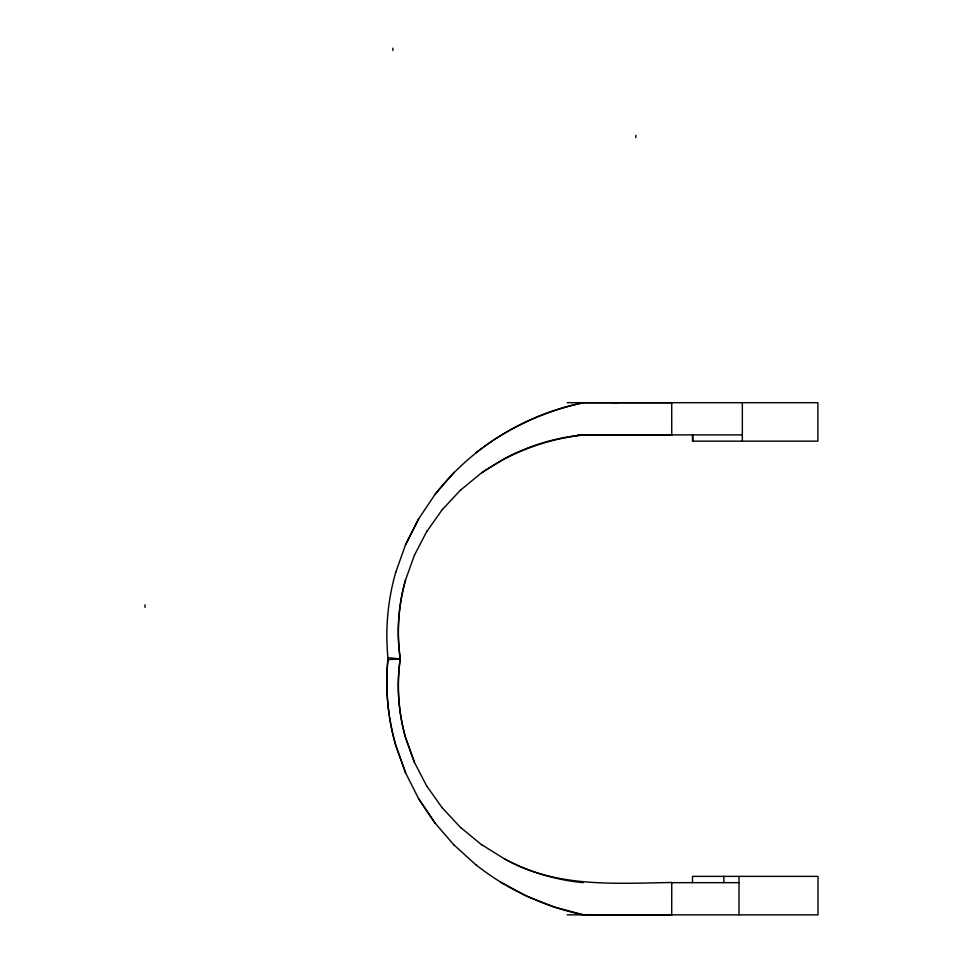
<?xml version="1.0" encoding="UTF-8"?>
<svg xmlns="http://www.w3.org/2000/svg" width="963" height="963" viewBox="0 0 963 963"><rect width="100%" height="100%" fill="white"/><g stroke="black" fill="none" stroke-linecap="round" stroke-linejoin="round"><path stroke-width="1.44" d="M481.729 472.833C511.726 451.948 546.815 438.996 583.145 435.059L583.181 434.891M583.121 435.035L671.801 434.891M395.865 571.841A229.206 229.206 0 0 0 387.933 657.657L400.247 658.969A190.674 190.674 0 0 0 405.567 737.67L414.523 762.684M405.567 579.87A190.674 190.674 0 0 0 400.247 658.584L400.211 658.776A190.674 190.674 0 0 0 405.519 737.477L414.487 762.491L426.886 786.314M395.817 572.034L405.616 544.552L418.736 518.6M414.523 554.869L405.519 580.063A190.674 190.674 0 0 0 400.199 658.776L387.884 659.691A229.206 229.206 0 0 0 395.817 745.506L405.567 772.808L418.736 798.953L435.035 823.184M405.567 544.745L418.7 518.792L435.035 494.368L454.259 472.207M414.487 555.061L426.886 531.239M426.838 531.432L442.402 509.403M434.987 494.561C471.34 447.398 524.883 414.692 583.096 402.69M442.354 509.596L460.808 489.758M476.095 452.646C507.417 428.102 544.239 411.117 583.145 402.859L583.181 402.69M460.759 489.95L481.765 472.64L504.913 458.364A211.162 211.162 0 0 1 583.096 434.891M583.145 402.739L671.789 402.739M617.849 402.715L616.741 402.715M615.67 434.903L614.49 434.903M614.863 402.811L613.78 402.811M612.877 435.011L611.722 435.011M567.183 402.69L817.9 402.69L817.9 441.162L692.493 441.162L692.493 434.891M577.812 434.891L742.341 434.891M504.877 858.984C555.747 887.946 615.513 883.396 671.753 882.493L671.801 882.662M671.055 882.662L739.006 882.662M671.801 914.85L583.145 914.681L554.219 907.038L526.46 896.072L500.291 881.952M567.183 914.85L817.996 914.85L817.996 876.378L692.493 876.378L692.493 882.662M583.096 914.85C544.191 906.568 507.284 889.643 476.095 864.894M481.729 844.72L504.913 859.177A211.162 211.162 0 0 0 583.096 882.65M460.759 827.602L481.765 844.912M454.223 845.141L476.143 865.087M442.354 807.945L460.808 827.795M454.259 845.333L434.987 822.992L418.7 798.76M426.838 786.121L442.402 808.138M405.616 773L395.853 745.711A229.206 229.206 0 0 1 389.606 717.483M387.884 659.691L387.933 659.884A229.206 229.206 0 0 0 389.389 716.051M742.341 402.69L742.341 441.162M739.006 876.378L739.006 914.85M723.875 876.378L723.875 882.662M692.854 434.891L692.854 441.162M671.705 402.69L671.753 435.059M671.753 882.493L671.705 914.85M635.833 135.326L635.833 137.637M392.892 48.15L392.892 50.473M387.933 657.657L387.933 659.884M145.004 604.836L145.004 607.364"/></g></svg>
